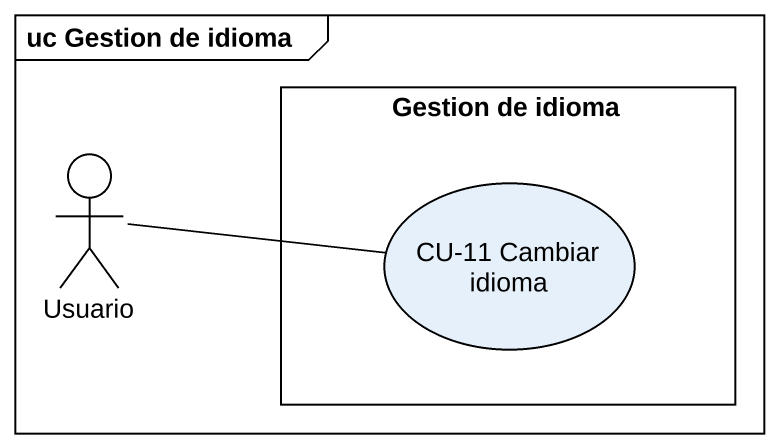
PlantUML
@startuml
mainframe uc Gestion de idioma
rectangle "Gestion de idioma" as Gestion_de_idioma {
  usecase "CU-11 Cambiar idioma" as CU_11_Cambiar_idioma
}
actor Usuario
Usuario -right- CU_11_Cambiar_idioma
@enduml
